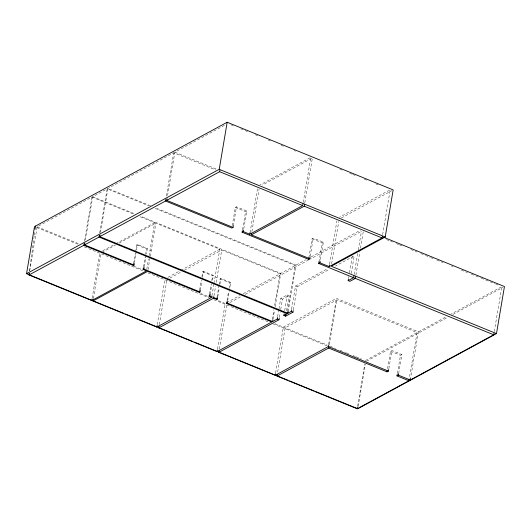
<?xml version="1.0" encoding="UTF-8"?>
<svg xmlns="http://www.w3.org/2000/svg" width="531" height="531" viewBox="0 0 531 531"><rect width="100%" height="100%" fill="white"/><g stroke="black" fill="none" stroke-linecap="round" stroke-linejoin="round"><path stroke-width="0.4" stroke-dasharray="2.65 1.99" d="M29.557 270.903L34.19 235.87M34.296 235.054L34.834 230.985M29.709 270.896L37.17 226.783L91.949 197.107L134.018 214.258M84.489 241.22L91.949 197.107M85.385 239.992L92.706 196.702L173.69 152.828L215.911 170.033M99.695 232.983L107.156 188.87L148.607 205.769M100.478 232.551L107.939 188.445L152.463 206.592M92.162 298.097L99.755 253.168M93.35 298.581L101.089 252.842M133.546 263.887L135.418 252.809M135.551 252.013L136.759 244.891L137.516 244.479L147.333 248.481L146.397 254.024M134.436 262.686L136.042 253.187M136.58 250.021L137.516 244.479M143.496 267.1L145.507 255.225M145.64 254.435L146.576 248.893L147.333 248.481M144.259 266.688L145.866 257.19M146.788 269.29L148.527 258.995M149.065 255.829L154.674 222.681L139.374 216.442M147.983 269.775L150.127 257.11M150.26 256.32L155.868 223.166L219.781 249.218L214.179 282.373M166.369 196.118L173.69 152.828M167.564 195.468L174.885 152.178L225.615 124.699M157.269 324.64L164.869 279.711M159.34 324.607L166.8 280.501M199.643 289.986L201.249 280.487M201.919 276.532L202.723 271.779L203.486 271.368L213.343 275.39L212.267 281.722M200.273 290.344L201.906 280.707M202.45 277.494L203.486 271.368M209.506 294.008L211.245 283.713M211.776 280.547L212.579 275.801L213.343 275.39M210.13 294.386L211.736 284.888M211.902 295.827L214.039 283.162M213.966 295.827L215.573 286.328M216.243 282.373L221.719 250.008L280.01 273.77L274.481 306.447M217.046 297.081L219.051 285.207M219.184 284.417L220.126 278.875L220.883 278.463L230.766 282.492L229.83 288.034M217.796 296.71L219.243 288.16M219.927 284.118L220.883 278.463M232.239 225.668L235.319 207.462L236.514 206.811L246.789 210.999L243.576 230.003M233.301 225.814L236.514 206.811M217.498 349.186L225.23 303.447L217.564 300.32M227.062 300.32L228.536 291.612M229.067 288.446L230.003 282.904L230.766 282.492M219.389 349.086L226.85 304.98M227.686 300.699L229.292 291.2M242.514 229.857L245.594 211.65L246.789 210.999M250.055 232.591L257.515 188.478M251.886 231.589L259.075 189.116M272.27 319.516L273.93 309.712M273.034 319.104L274.554 310.117M275.104 306.852L280.766 273.359L140.297 216.097M277.633 316.675L278.841 309.553M278.974 308.763L280.713 298.468L287.351 294.871L289.11 295.588L286.428 311.418M279.386 317.392L280.189 312.646M280.726 309.48L282.465 299.185L289.11 295.588M284.676 310.708L287.351 294.871M303.234 202.298L310.834 157.368L260.104 184.854M275.609 372.875L283.342 327.136L336.422 298.376L418.435 331.809L410.702 377.554M304.787 202.928L312.387 158.006L262.387 185.093M287.477 311.272L295.216 265.533L154.747 208.271M277.693 371.979L285.154 327.873L336.846 299.869L417.054 332.559L409.315 378.304M288.127 311.664L295.999 265.108L155.53 207.847M291.619 309.088L295.521 286.036L327.959 268.46M293.371 309.805L297.274 286.747L328.988 269.569M308.863 257.754L312.075 238.751L313.277 238.107L323.372 242.222L320.16 261.232M310.204 256.267L313.277 238.107M318.965 261.869L322.178 242.866L323.372 242.222M329.585 264.133L336.906 220.843M331.636 263.801L338.778 221.586M328.682 344.121L336.422 298.376M329.247 344.792L336.846 299.869M348.568 278.244L348.834 276.651M349.504 272.675L352.465 255.185M351.263 273.392L354.217 255.896L335.479 266.051M354.15 274.414L357.748 253.174M358.299 249.909L361.478 231.118M355.909 275.124L359.912 251.442M360.469 248.169L363.231 231.835M382.625 234.662L390.225 189.733L339.495 217.212M357.622 406.308L364.804 363.835M358.219 406.301L365.355 364.087M387.59 368.68L390.537 351.27L391.924 350.52L401.854 354.569L398.774 372.775M388.845 368.726L391.924 350.52M397.387 373.525L400.467 355.319L401.854 354.569M494.275 331.53L501.875 286.607L451.084 314.12M102.782 250.791L115.035 244.154M115.751 243.762L154.674 222.681M101.813 252.451L115.506 245.03M119.11 243.079L155.868 223.166M167.889 277.335L180.142 270.697M180.865 270.306L219.781 249.218M169.827 278.125L181.356 271.872M184.237 270.312L221.719 250.008M341.347 217.982L391.732 190.689M226.677 302.663L239.647 295.634M243.251 293.683L306.115 259.626M311.173 256.885L360.31 230.268M229.89 302.59L240.782 296.69M245.143 294.327L308.319 260.104M309.042 259.705L362.056 230.992M365.355 360.569L446.73 316.483M366.496 361.259L447.812 317.199M452.897 314.452L502.996 287.304M230.839 124.758L234.642 126.312M240.742 128.801L247.599 131.595M255.219 134.701L259.028 136.255M268.168 139.978L270.452 140.907M281.118 145.262L283.408 146.191M294.074 150.538L295.594 151.162M339.86 169.203L342.15 170.139M349.776 173.245L352.066 174.181M352.83 174.493L355.12 175.422M364.279 179.159L368.096 180.713M375.722 183.826L379.539 185.379M174.885 152.178L216.794 169.256M386.442 239.554L392.555 242.043M396.378 243.603L398.675 244.539M399.438 244.851L402.491 246.099M410.901 249.524L417.021 252.019M420.844 253.572L424.661 255.132M425.431 255.444L430.017 257.316M430.78 257.628L433.07 258.564M436.894 260.117L443.013 262.613M451.423 266.038L452.95 266.662M461.359 270.093L467.472 272.582M471.296 274.142L475.119 275.702M475.882 276.014L480.469 277.879M481.232 278.191L485.055 279.751M485.819 280.063L494.998 283.8M495.762 284.112L498.051 285.047M235.319 207.462L245.594 211.65M312.075 238.751L322.178 242.866M92.706 196.702L134.157 213.595M295.521 286.036L297.274 286.747M280.713 298.468L282.465 299.185M136.759 244.891L146.576 248.893M150.001 250.287L151.196 250.778M202.723 271.779L212.579 275.801M215.115 276.83L217.046 277.62M220.126 278.875L230.003 282.904M390.537 351.27L400.467 355.319M37.17 226.783L79.245 243.935M133.812 266.177L142.182 269.589M200.691 293.444L208.358 296.57M274.965 323.718L327.162 344.997M330.222 346.245L335.565 348.422M340.152 350.294L345.495 352.471M346.258 352.783L350.082 354.336M353.135 355.584L355.425 356.52M356.188 356.832L361.538 359.009M36.812 227.553L77.453 244.121M84.356 246.935L144.166 271.314M147.996 272.881L209.34 297.884M213.94 299.763L269.151 322.264M272.987 323.83L327.428 346.02"/><path stroke-width="0.8" d="M29.238 273.346L29.019 274.978L91.744 300.546L146.523 270.87L143.098 269.476L143.363 267.889M35.046 229.352L35.477 226.093M123.935 313.396L26.55 273.704L34.515 226.618L227.182 122.243L393.172 189.906L385.207 236.992L331.225 266.237L496.485 333.601L504.45 286.521L383.561 237.244M29.298 273.346L29.019 274.978L83.798 245.302L133.274 265.473L134.038 265.062L134.303 263.476M83.798 245.302L84.077 243.669M134.038 265.062L84.555 244.891L84.834 243.258M84.555 244.891L99.005 237.065L99.284 235.432M293.238 310.602L292.973 312.195L291.214 311.478L287.848 313.297L99.788 236.64L100.067 235.007M91.744 300.546L92.022 298.913M209.367 294.798L209.101 296.384L211.63 297.413L156.857 327.089L92.938 301.031L93.217 299.398M133.274 265.473L133.546 263.887M143.098 269.476L143.855 269.064L144.12 267.478M99.788 236.64L165.539 201.017L165.818 199.384M233.301 225.814L233.036 227.394L166.734 200.373L167.013 198.74M156.857 327.089L157.13 325.457M226.79 301.9L226.525 303.486L271.859 321.965L217.079 351.641L158.789 327.879L159.068 326.246M26.55 273.704L219.217 169.323L227.182 122.243M92.938 301.031L147.718 271.361L199.244 292.362L199.51 290.782M166.734 200.373L219.635 171.712L219.914 170.079M199.244 292.362L200.001 291.95L200.273 290.344M209.101 296.384L209.858 295.973L210.13 294.386M158.789 327.879L213.568 298.203L213.834 296.617M213.568 298.203L216.641 299.457L216.907 297.871M216.641 299.457L217.398 299.046L217.664 297.493M217.079 351.641L217.358 350.002M388.712 369.516L388.44 371.103L328.271 346.57L275.191 375.324L218.838 352.352L219.111 350.719M226.525 303.486L227.281 303.075L227.553 301.489M310.064 257.07L309.792 258.683L308.597 259.334L242.109 232.233L242.382 230.646M242.109 232.233L243.311 231.582L243.576 230.003M243.311 231.582L249.782 234.224L250.055 232.591M309.792 258.683L251.336 234.855L251.614 233.222M227.281 303.075L272.615 321.554L272.894 319.921M272.615 321.554L277.228 319.051L277.501 317.472M218.838 352.352L278.987 319.768L279.253 318.182M292.973 312.195L285.625 316.171L283.873 315.454L284.138 313.874M249.782 234.224L302.683 205.563L302.955 203.931M275.191 375.324L275.47 373.691M285.625 316.171L285.897 314.584M251.336 234.855L304.236 206.201L304.515 204.561M283.873 315.454L287.065 313.728L287.344 312.089M409.175 379.121L408.903 380.754L357.204 408.757L277.003 376.067L277.282 374.428M287.848 313.297L288.127 311.664M291.214 311.478L291.486 309.885M308.597 259.334L308.863 257.754M494.003 333.169L493.724 334.802L318.693 263.449L318.965 261.869M318.693 263.449L319.894 262.805L320.16 261.232M319.894 262.805L329.174 266.589L329.446 264.949M328.271 346.57L328.55 344.938M277.003 376.067L328.696 348.057L328.974 346.424M355.631 276.764L355.352 278.397L349.916 281.344L348.163 280.627L348.429 279.034M353.878 276.047L353.6 277.68L348.163 280.627M329.174 266.589L382.074 237.928L382.347 236.295M357.204 408.757L357.482 407.124M328.696 348.057L387.059 371.853L387.325 370.266M408.903 380.754L396.989 375.895L397.254 374.315M396.989 375.895L398.369 375.145L398.642 373.565M398.369 375.145L410.284 380.004L410.563 378.371M233.036 227.394L231.841 228.045L165.539 201.017M387.059 371.853L388.44 371.103M410.284 380.004L493.724 334.802M496.485 333.601L357.808 408.737L315.633 391.546M219.217 169.323L385.207 236.992M219.635 171.712L302.683 205.563M304.236 206.201L382.074 237.928M99.005 237.065L287.065 313.728M277.228 319.051L278.987 319.768M143.855 269.064L200.001 291.95M209.858 295.973L217.398 299.046M125.469 314.027L192.945 341.533M194.479 342.156L219.018 352.159M220.551 352.783L288.028 380.289M289.561 380.913L314.1 390.916"/></g></svg>
